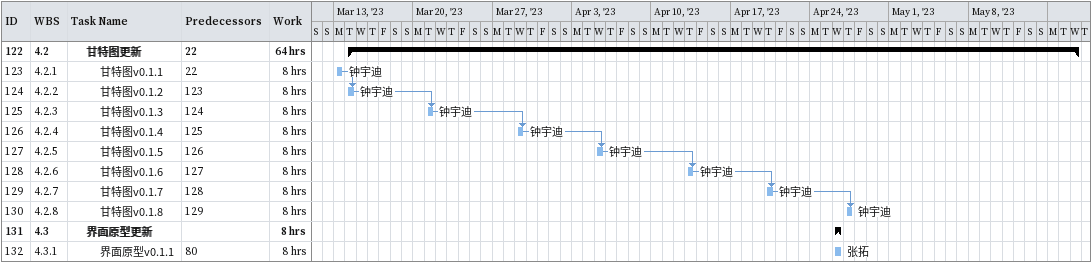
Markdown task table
| ID | WBS | Task | Start | Finish | Predecessors | Resources | Work (h) |
|---|---|---|---|---|---|---|---|
| 122 | 4.2 | **甘特图更新** | 2023-03-14 | 2023-05-17 | 22 |  | 64 |
| 123 | 4.2.1 | 甘特图v0.1.1 | 2023-03-13 | 2023-03-13 | 22 | 钟宇迪 | 8 |
| 124 | 4.2.2 | 甘特图v0.1.2 | 2023-03-14 | 2023-03-14 | 123 | 钟宇迪 | 8 |
| 125 | 4.2.3 | 甘特图v0.1.3 | 2023-03-21 | 2023-03-21 | 124 | 钟宇迪 | 8 |
| 126 | 4.2.4 | 甘特图v0.1.4 | 2023-03-29 | 2023-03-29 | 125 | 钟宇迪 | 8 |
| 127 | 4.2.5 | 甘特图v0.1.5 | 2023-04-05 | 2023-04-05 | 126 | 钟宇迪 | 8 |
| 128 | 4.2.6 | 甘特图v0.1.6 | 2023-04-13 | 2023-04-13 | 127 | 钟宇迪 | 8 |
| 129 | 4.2.7 | 甘特图v0.1.7 | 2023-04-20 | 2023-04-20 | 128 | 钟宇迪 | 8 |
| 130 | 4.2.8 | 甘特图v0.1.8 | 2023-04-27 | 2023-04-27 | 129 | 钟宇迪 | 8 |
| 131 | 4.3 | **界面原型更新** | 2023-04-26 | 2023-04-26 |  |  | 8 |
| 132 | 4.3.1 | 界面原型v0.1.1 | 2023-04-26 | 2023-04-26 | 80 | 张拓 | 8 |
